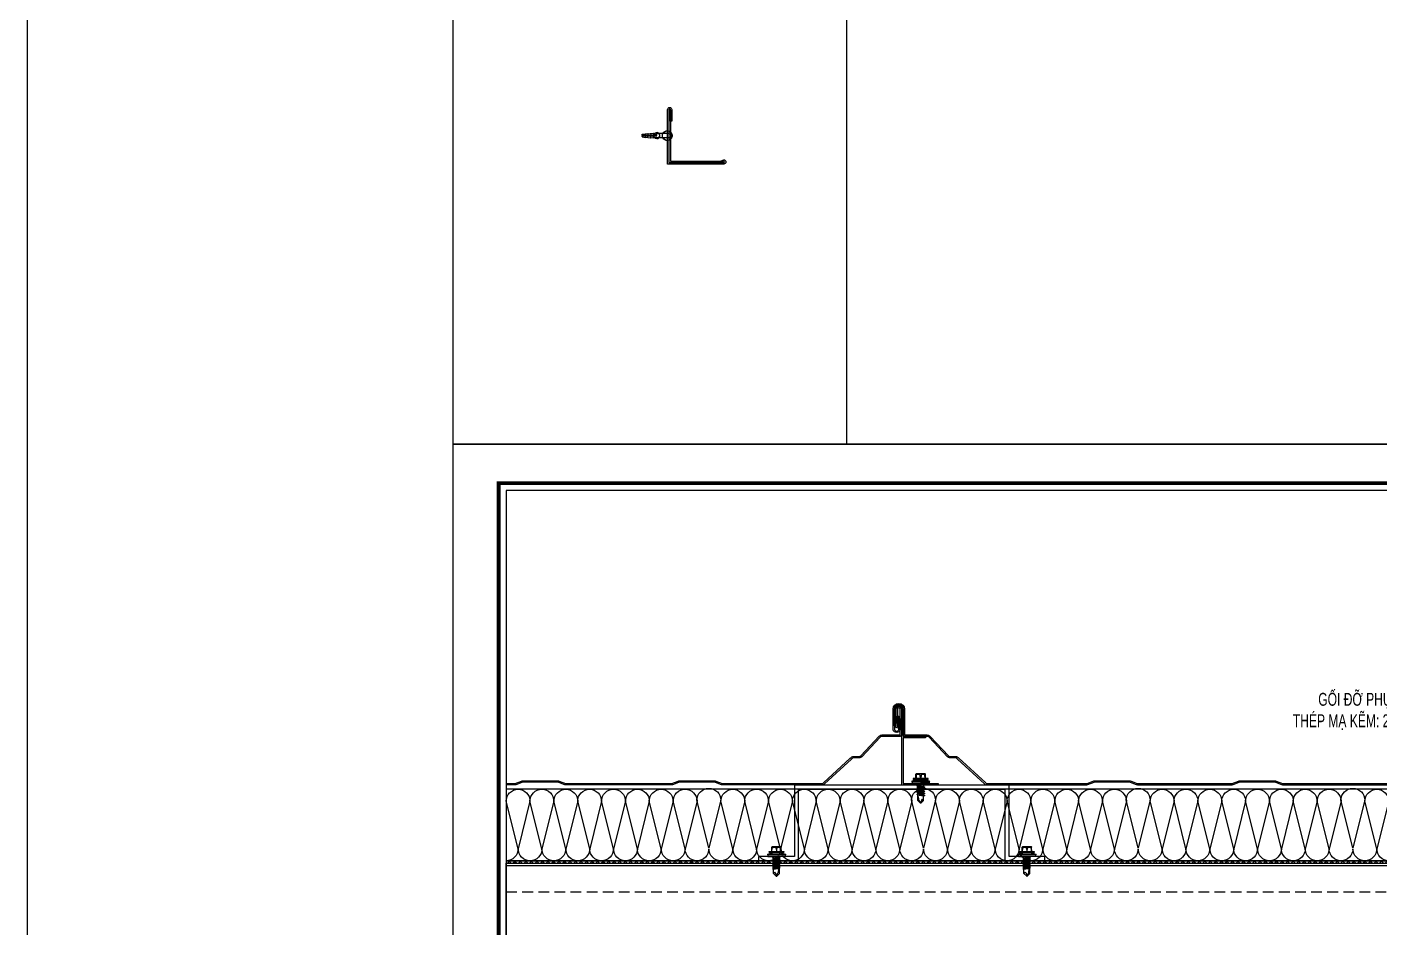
# Model space of a CAD drawing. Header units: inches. Extents: x 315041 to 662841, y -45540 to -35018.
# Drawn here: x 329510.2 to 329825.3, y -35744.9 to -35535 of the extents above; entities that cross this region are included whole.
import ezdxf

# ---------------------------------------------------------------- set-up
doc = ezdxf.new("R2010")
doc.units = ezdxf.units.IN
doc.header["$MEASUREMENT"] = 0
doc.linetypes.add('HIDDEN', pattern=[0.375, 0.25, -0.125])
for name, color, linetype in [('2', 2, 'Continuous'), ('3', 3, 'Continuous'), ('7', 7, 'Continuous'), ('BAO KHUNG', 31, 'Continuous'), ('flashing', 6, 'Continuous'), ('FLAT BAR', 1, 'Continuous'), ('Metalsheet', 4, 'Continuous'), ('STRUCTURE', 1, 'Continuous')]:
    doc.layers.add(name, color=color, linetype=linetype)
doc.layers.add('PART', color=20, linetype='Continuous', lineweight=9)
doc.styles.add('ST1H', font='vnshxh.shx', dxfattribs={"width": 0.7})

# ---------------------------------------------------------------- blocks, each defined once
blk = doc.blocks.new('A$C75D82031')
at = {"layer": '2', "color": 157, "linetype": 'Continuous'}
blk.add_lwpolyline([(0, 420), (594, 420), (594, 0), (0, 0)], close=True, dxfattribs=at)
at = {"layer": '7', "color": 147, "linetype": 'Continuous'}
blk.add_lwpolyline([(12.33, 57.61), (581.67, 57.61), (581.67, 409.19), (12.33, 409.19)], close=True, dxfattribs=at)
at = {"layer": 'BAO KHUNG', "color": 167, "linetype": 'Continuous', "const_width": 0.871}
blk.add_lwpolyline([(10.59, 9.07), (583.41, 9.07), (583.41, 410.93), (10.59, 410.93)], close=True, dxfattribs=at)
blk = doc.blocks.new('A$C2213260D')
at = {"color": 9, "ltscale": 0.5}
for points in [[(0, 8.33, -1), (3.33, 8.33), (1.67, 1.67)], [(6.67, 8.33), (5, 1.67), (3.33, 8.33, -1)], [(6.67, 8.33, -1), (10, 8.33), (8.33, 1.67)], [(10, 8.33, -1), (13.33, 8.33), (11.67, 1.67)], [(16.67, 8.33), (15, 1.67), (13.33, 8.33, -1)], [(16.67, 8.33, -1), (20, 8.33), (18.33, 1.67)], [(20, 8.33, -1), (23.33, 8.33), (21.67, 1.67)], [(26.67, 8.33), (25, 1.67), (23.33, 8.33, -1)], [(26.66, 8.46, -1), (30, 8.46), (28.33, 1.8)], [(30, 8.33, -1), (33.33, 8.33), (31.67, 1.67)], [(36.67, 8.33), (35, 1.67), (33.33, 8.33, -1)], [(36.67, 8.33, -1), (40, 8.33), (38.33, 1.67)], [(40, 8.33, -1), (43.33, 8.33), (41.67, 1.67)], [(46.67, 8.33), (45, 1.67), (43.33, 8.33, -1)], [(46.67, 8.33, -1), (50, 8.33), (48.33, 1.67)], [(50, 8.33, -1), (53.33, 8.33), (51.67, 1.67)], [(56.67, 8.33), (55, 1.67), (53.33, 8.33, -1)], [(56.66, 8.46, -1), (60, 8.46), (58.33, 1.8)], [(60, 8.33, -1), (63.33, 8.33), (61.67, 1.67)], [(66.67, 8.33), (65, 1.67), (63.33, 8.33, -1)], [(66.67, 8.33, -1), (70, 8.33), (68.33, 1.67)], [(70, 8.33, -1), (73.33, 8.33), (71.67, 1.67)], [(76.67, 8.33), (75, 1.67), (73.33, 8.33, -1)], [(76.67, 8.33, -1), (80, 8.33), (78.33, 1.67)], [(80, 8.33, -1), (83.33, 8.33), (81.67, 1.67)], [(86.67, 8.33), (85, 1.67), (83.33, 8.33, -1)], [(86.66, 8.46, -1), (90, 8.46), (88.33, 1.8)], [(90, 8.33, -1), (93.33, 8.33), (91.67, 1.67)], [(96.67, 8.33), (95, 1.67), (93.33, 8.33, -1)], [(96.67, 8.33, -1), (100, 8.33), (98.33, 1.67)], [(100, 8.33, -1), (103.33, 8.33), (101.67, 1.67)], [(106.67, 8.33), (105, 1.67), (103.33, 8.33, -1)], [(106.67, 8.33, -1), (110, 8.33), (108.33, 1.67)], [(110, 8.33, -1), (113.33, 8.33), (111.67, 1.67)], [(116.67, 8.33), (115, 1.67), (113.33, 8.33, -1)], [(116.66, 8.46, -1), (120, 8.46), (118.33, 1.8)], [(120, 8.33, -1), (123.33, 8.33), (121.67, 1.67)]]:
    blk.add_lwpolyline(points, format="xyb", close=True, dxfattribs=at)
for points in [[(8.33, 1.67, -1), (5, 1.67, -1), (1.67, 1.67, -0.414214), (0, 0, -0.414214)], [(18.33, 1.67, -1), (15, 1.67, -1), (11.67, 1.67, -1), (8.33, 1.67)], [(30, 0, -0.414214), (28.33, 1.67, -1), (25, 1.67, -1), (21.67, 1.67, -1), (18.33, 1.67)], [(38.33, 1.67, -1), (35, 1.67, -1), (31.67, 1.67, -0.414214), (30, 0, -0.414214)], [(48.33, 1.67, -1), (45, 1.67, -1), (41.67, 1.67, -1), (38.33, 1.67)], [(60, 0, -0.414214), (58.33, 1.67, -1), (55, 1.67, -1), (51.67, 1.67, -1), (48.33, 1.67)], [(68.33, 1.67, -1), (65, 1.67, -1), (61.67, 1.67, -0.414214), (60, 0, -0.414214)], [(78.33, 1.67, -1), (75, 1.67, -1), (71.67, 1.67, -1), (68.33, 1.67)], [(90, 0, -0.414214), (88.33, 1.67, -1), (85, 1.67, -1), (81.67, 1.67, -1), (78.33, 1.67)], [(98.33, 1.67, -1), (95, 1.67, -1), (91.67, 1.67, -0.414214), (90, 0, -0.414214)], [(108.33, 1.67, -1), (105, 1.67, -1), (101.67, 1.67, -1), (98.33, 1.67)], [(120, 0, -0.414214), (118.33, 1.67, -1), (115, 1.67, -1), (111.67, 1.67, -1), (108.33, 1.67)], [(128.33, 1.67, -1), (125, 1.67, -1), (121.67, 1.67, -0.414214), (120, 0, -0.414214)]]:
    blk.add_lwpolyline(points, format="xyb", dxfattribs=at)
blk = doc.blocks.new('Short_Self_drilling')
at = {"layer": 'STRUCTURE', "color": 1, "linetype": 'Continuous'}
for p, q in [((6.43, 1.74), (-6.43, 1.73)), ((5.14, 3.76), (-5.14, 3.75)), ((-2.57, 2.9), (-5.14, 2.9)), ((-3.43, 3.75), (-3.43, 6.75)), ((3, 7.19), (-3, 7.18)), ((2.57, 2.9), (-2.57, 2.9)), ((-2.14, 2.8), (-2.14, 2.9)), ((6.25, 0), (0, 0)), ((2.15, 2.8), (2.15, 2.9)), ((2.16, -0.5), (2.15, 0.01)), ((5.14, 2.9), (2.57, 2.9)), ((3.43, 3.76), (3.42, 6.76)), ((2.99, -1.17), (-2.7, -0.23)), ((2.99, -2.7), (-2.7, -1.76)), ((2.99, -4.23), (-2.7, -3.28)), ((2.99, -5.75), (-2.7, -4.81)), ((2.99, -7.28), (-2.7, -6.33)), ((-1.91, -7.99), (-2.7, -7.86)), ((-2.14, -1.38), (-2.14, -0.87)), ((-2.14, -2.91), (-2.14, -2.39)), ((-2.14, -4.43), (-2.14, -3.92)), ((-2.13, -5.96), (-2.14, -5.44)), ((-2.14, -12.33), (-2.14, -8.48)), ((-2.13, -7.49), (-2.13, -6.97)), ((3, -8.8), (-1.14, -8.12)), ((2.15, -12.31), (2.15, -9.14)), ((2.16, -2.03), (2.16, -1.51)), ((2.16, -3.55), (2.16, -3.04)), ((2.16, -5.08), (2.16, -4.56)), ((2.16, -6.6), (2.16, -6.09)), ((2.16, -8.13), (2.16, -7.61))]:
    blk.add_line(p, q, dxfattribs=at)
blk.add_lwpolyline([(6.43, 1.31), (6.43, 1.74), (2.14, 2.81), (-2.14, 2.8), (-6.43, 1.73), (-6.43, 1.3)], close=True, dxfattribs=at)
for points in [[(-6.43, 1.3, -0.088869), (-6.25, 0), (0, 0)], [(-0.13, 3.76), (-0.33, 6.23, 0.338878), (-3.14, 6.23), (-3.33, 3.75)], [(3.3, 3.76), (3.1, 6.23, 0.338878), (0.29, 6.23), (0.1, 3.76)], [(-0.08, -14.04), (-1.04, -12.24, -0.148657), (-1.4, -11.2), (-1.95, -7.72, -0.815006), (-1.21, -7.77, 0.150833), (-0.85, -8.68)], [(2.15, -12.31), (0.17, -14.24, -0.333596), (-0.17, -14.24), (-2.14, -12.33)], [(2.15, -12.31), (1.71, -11.7, 0.52242), (0.88, -11.71), (-0.17, -14.24)]]:
    blk.add_lwpolyline(points, format="xyb", dxfattribs=at)
for points in [[(2.99, -1.17), (2.16, -1.51), (-2.14, -0.85), (-2.7, -0.23), (-2.36, 0)], [(2.99, -2.7), (2.16, -3.04), (-2.14, -2.37), (-2.7, -1.76), (-2.14, -1.38), (2.16, -2.03), (2.99, -2.7)], [(2.99, -4.23), (2.16, -4.56), (-2.14, -3.9), (-2.7, -3.28), (-2.14, -2.91), (2.16, -3.55), (2.99, -4.23)], [(2.99, -5.75), (2.16, -6.09), (-2.14, -5.43), (-2.7, -4.81), (-2.14, -4.43), (2.16, -5.08), (2.99, -5.75)], [(2.99, -7.28), (2.16, -7.62), (-2.14, -6.95), (-2.7, -6.33), (-2.13, -5.96), (2.16, -6.6), (2.99, -7.28)], [(-1.82, -8.53), (-2.14, -8.48), (-2.7, -7.86), (-2.13, -7.49), (-1.83, -7.53)], [(-1.26, -7.62), (2.16, -8.13), (3, -8.8)], [(-1.18, 0), (2.16, -0.5), (2.99, -1.17)], [(3, -8.8), (2.16, -9.14), (-0.85, -8.68)]]:
    blk.add_lwpolyline(points, dxfattribs=at)
for centre, radius, start, end in [((-4.99, 3.32), 0.455, 109.79487, 250.26739), ((-3, 6.75), 0.429, 90.03113, 180.03113), ((3, 6.76), 0.429, 0.03113, 90.03113), ((5.07, 3.33), 0.435, 279.72757, 80.33469), ((9.99, 0.17), 3.74, 162.29632, 182.61031)]:
    blk.add_arc(centre, radius, start, end, dxfattribs=at)
blk = doc.blocks.new('A$C5F901649')
at = {"color": 3, "ltscale": 15}
blk.add_lwpolyline([(39.21, 32.56), (34, 32.56, -0.414214), (33.67, 32.9), (33.67, 38.9, 1), (31.67, 38.9), (31.67, 34.1, 0.564916), (32.66, 34.1), (32.66, 36.75), (33, 36.75), (33, 34.1, -0.737932), (31.33, 34.1), (31.33, 38.9, -1), (34, 38.9), (34, 32.9), (39.21, 32.9, -0.207596), (39.94, 32.58), (44.21, 28.01, 0.207596), (44.46, 27.91), (45.82, 27.91, -0.246585), (46.64, 27.48), (52.91, 21.72, 0.246585), (53.18, 21.58), (76.37, 21.58, 0.095415), (76.49, 21.6), (77.92, 22.17, -0.095415), (78.29, 22.24), (86.37, 22.24, -0.095415), (86.74, 22.17), (88.17, 21.6, 0.095415), (88.29, 21.58), (110.2, 21.58, 0.095415), (110.33, 21.6), (111.76, 22.17, -0.095415), (112.13, 22.24), (120.2, 22.24, -0.095415), (120.58, 22.17), (122, 21.6, 0.095415), (122.13, 21.58), (146.7, 21.58, 0.095415), (146.83, 21.6), (148.26, 22.17, -0.095415), (148.63, 22.24), (156.7, 22.24, -0.095415), (157.08, 22.17), (158.5, 21.6, 0.095415), (158.63, 21.58), (181.82, 21.58, 0.246585), (182.09, 21.72), (188.36, 27.48, -0.246585), (189.18, 27.91), (190.54, 27.91, 0.207596), (190.79, 28.01), (195.06, 32.58, -0.207596), (195.79, 32.9), (200, 32.9), (200, 38.91, 1), (199.33, 38.91), (199.33, 34.91, 1), (199.52, 34.91, -0.067331), (199.35, 35.94), (199.35, 37.32), (199.67, 37.32), (199.67, 35.96, 0.039103), (199.86, 34.91, -1), (199, 34.91), (199, 38.91, -1), (200.33, 38.91), (200.33, 32.9, -0.414214), (200, 32.56), (195.79, 32.56, 0.207596), (195.3, 32.35), (191.03, 27.79, -0.207596), (190.54, 27.58), (189.18, 27.58, 0.246585), (188.63, 27.29), (182.36, 21.53, -0.246585), (181.82, 21.24), (158.63, 21.24, -0.095415), (158.38, 21.29), (156.95, 21.86, 0.095415), (156.7, 21.91), (148.63, 21.91, 0.095415), (148.38, 21.86), (146.95, 21.29, -0.095415), (146.7, 21.24), (122.13, 21.24, -0.095415), (121.88, 21.29), (120.45, 21.86, 0.095415), (120.2, 21.91), (112.13, 21.91, 0.095415), (111.88, 21.86), (110.45, 21.29, -0.095415), (110.2, 21.24), (88.29, 21.24, -0.095415), (88.05, 21.29), (86.62, 21.86, 0.095415), (86.37, 21.91), (78.29, 21.91, 0.095415), (78.05, 21.86), (76.62, 21.29, -0.095415), (76.37, 21.24), (53.18, 21.24, -0.246585), (52.63, 21.53), (46.36, 27.29, 0.246585), (45.82, 27.58), (44.46, 27.58, -0.207596), (43.97, 27.79), (39.7, 32.35, 0.207596)], format="xyb", close=True, dxfattribs=at)
at = {"layer": 'FLAT BAR'}
blk.add_lwpolyline([(33.33, 38.9, 1), (32, 38.9), (32, 35.02), (31.67, 35.02), (31.67, 38.9, -1), (33.67, 38.9), (33.67, 32.56), (38.85, 32.56), (38.85, 32.23), (33.67, 32.23), (33.67, 21.58), (41.82, 21.58), (41.82, 21.24), (33.33, 21.24)], format="xyb", close=True, dxfattribs=at)
at = {"layer": 'FLAT BAR', "linetype": 'Continuous'}
blk.add_lwpolyline([(66.67, 4.58), (58.33, 4.58), (58.33, 21.24), (8.33, 21.24), (8.33, 4.58), (0, 4.58), (0, 3.58), (9.33, 3.58), (9.33, 20.24), (57.33, 20.24), (57.33, 3.58), (66.67, 3.58)], close=True, dxfattribs=at)
at = {"color": 1}
for p, xscale, yscale, zscale, rotation in [((37.74, 21.58), 0.3199999990920701, 0.3200000000651926, 0.3200000002560967, 359.9688729036745), ((4.17, 4.58), -0.3200000000824856, 0.3199999998323619, 0.32, 0.03112738804631476), ((62.5, 4.58), -0.3200000000824856, 0.3199999998323619, 0.32, 0.03112738804631476)]:
    blk.add_blockref('Short_Self_drilling', p, dxfattribs=dict(at, xscale=xscale, yscale=yscale, zscale=zscale, rotation=rotation))
blk = doc.blocks.new('fixing drilling')
at = {"layer": 'Metalsheet', "color": 1}
for p, q in [((-332, 2), (-332, 13)), ((-332, 2), (-150, 2)), ((-329, 17), (-295, 22)), ((-295, 22), (-292, 22)), ((-291, 20), (-262, 25)), ((-291, 21), (-291, 2)), ((-262, 25), (-259, 25)), ((-258, 22), (-229, 27)), ((-258, 23), (-258, 2)), ((-229, 27), (-226, 27)), ((-224, 24), (-195, 29)), ((-224, 25), (-224, 2)), ((-195, 29), (-193, 29)), ((-191, 27), (-191, 2)), ((-189, 23), (-184, 23)), ((-183, 27), (-183, 2)), ((0, 29), (-181, 29)), ((-181, 29), (-181, 29)), ((-150, 29), (-150, 42)), ((-150, 2), (-150, -2)), ((0, -29), (0, 29)), ((0, 19), (20, 19)), ((20, -41), (20, 42)), ((24, 42), (24, -41)), ((38, -3), (38, 5)), ((38, 5), (40, 5)), ((40, 11), (40, -9)), ((-332, -2), (-332, -13)), ((-150, -2), (-332, -2)), ((-329, -17), (-295, -22)), ((-295, -22), (-292, -22)), ((-291, -21), (-291, -2)), ((-291, -20), (-262, -25)), ((-262, -25), (-259, -25)), ((-258, -23), (-258, -2)), ((-258, -22), (-229, -27)), ((-229, -27), (-226, -27)), ((-224, -25), (-224, -2)), ((-224, -24), (-195, -29)), ((-195, -29), (-193, -29)), ((-191, -27), (-191, -2)), ((-189, -23), (-184, -23)), ((-183, -27), (-183, -2)), ((-181, -29), (-170, -13)), ((-181, -29), (-181, -29)), ((-170, -13), (-150, -8)), ((-150, -8), (-150, -42)), ((-150, -29), (0, -29)), ((0, -21), (20, -21)), ((40, -3), (38, -3))]:
    blk.add_line(p, q, dxfattribs=at)
for centre, radius, start, end in [((-328, 13), 4.15, 94.7636, 180), ((-292, 21), 1.66, 360, 90), ((-259, 23), 1.66, 360, 90), ((-226, 25), 1.66, 360, 90), ((-193, 27), 1.66, 360, 90), ((-190, 24), 1.66, 180, 271.508), ((-185, 25), 1.66, 271.508, 0), ((-181, 27), 1.66, 90, 180), ((-152, 3), 39.1, 86.6719, 137.1949), ((22, 39), 3.64, 55.2244, 124.7756), ((-19, 1), 60.2, 9.5273, 43.6028), ((-328, -13), 4.15, 180, 265.2364), ((-292, -21), 1.66, 270, 0), ((-259, -23), 1.66, 270, 0), ((-226, -25), 1.66, 270, 0), ((-193, -27), 1.66, 270, 0), ((-190, -24), 1.66, 88.492, 180), ((-185, -25), 1.66, 0, 88.492), ((-181, -27), 1.66, 180, 270), ((-152, -3), 39.1, 222.8051, 273.3281), ((22, -38), 3.64, 235.2244, 304.7756), ((-19, 1), 60.2, 316.3972, 350.4727)]:
    blk.add_arc(centre, radius, start, end, dxfattribs=at)

msp = doc.modelspace()

# ---------------------------------------------------------------- hatches: boundary and pattern name
at = {"true_color": 0xf2ee0d}
h = msp.add_hatch(dxfattribs=at)
h.set_pattern_fill('ANSI37,_O', color=2, scale=7.272727, angle=-11.415779)
h.set_pattern_definition([(45.00416636, (-261009.2782, 29944.8554), (-0.642871089, 0.6427776007), []), (135.00416636, (-261009.2782, 29944.8554), (-0.6427776007, -0.642871089), [])])
h.paths.add_polyline_path([(330191.1113, -35729.8534), (330191.1113, -35729.2895), (329621.7734, -35729.2895), (329621.7734, -35729.8534)])

# ---------------------------------------------------------------- linework, layer by layer
at = {"color": 8}
msp.add_lwpolyline([(329739.6362, -35799.2442), (330191.1113, -35799.2442), (330191.1113, -35643.0427), (329621.7734, -35643.0427), (329621.7734, -35799.2442)], dxfattribs=at)
at = {"color": 3, "ltscale": 15}
msp.add_lwpolyline([(329621.7734, -35711.2892), (329623.7722, -35711.2892, 0.09541457), (329623.896, -35711.2654), (329625.3242, -35710.6941, -0.09541457), (329625.6956, -35710.6226), (329633.7722, -35710.6226, -0.09541457), (329634.1436, -35710.6941), (329635.5718, -35711.2654, 0.09541457), (329635.6956, -35711.2892), (329660.2722, -35711.2892, 0.09541457), (329660.396, -35711.2654), (329661.8242, -35710.6941, -0.09541457), (329662.1956, -35710.6226), (329670.2722, -35710.6226, -0.09541457), (329670.6436, -35710.6941), (329672.0718, -35711.2654, 0.09541457), (329672.1956, -35711.2892), (329695.3838, -35711.2892, 0.24658476), (329695.6582, -35711.1451), (329701.9274, -35705.3882, -0.24658476), (329702.7506, -35704.9559), (329704.1113, -35704.9559, 0.20759646), (329704.3547, -35704.8503), (329708.6262, -35700.2839, -0.20759646), (329709.3565, -35699.967), (329713.5672, -35699.967), (329713.5672, -35693.9559, 1), (329712.9006, -35693.9559), (329712.9006, -35697.9545, 1), (329713.0898, -35697.9545, -0.06733073), (329712.9219, -35696.9216), (329712.9219, -35695.5486), (329713.2339, -35695.5486), (329713.2339, -35696.9068, 0.03910332), (329713.4231, -35697.9545, -1), (329712.5672, -35697.9545), (329712.5672, -35693.9559, -1), (329713.9006, -35693.9559), (329713.9006, -35699.967, -0.41421356), (329713.5672, -35700.3004), (329709.3565, -35700.3004, 0.20759646), (329708.8696, -35700.5116), (329704.5982, -35705.078, -0.20759646), (329704.1113, -35705.2892), (329702.7506, -35705.2892, 0.24658476), (329702.2018, -35705.5774), (329695.9326, -35711.3344, -0.24658476), (329695.3838, -35711.6226), (329672.1956, -35711.6226, -0.09541457), (329671.948, -35711.5749), (329670.5198, -35711.0036, 0.09541457), (329670.2722, -35710.9559), (329662.1956, -35710.9559, 0.09541457), (329661.948, -35711.0036), (329660.5198, -35711.5749, -0.09541457), (329660.2722, -35711.6226), (329635.6956, -35711.6226, -0.09541457), (329635.448, -35711.5749), (329634.0198, -35711.0036, 0.09541457), (329633.7722, -35710.9559), (329625.6956, -35710.9559, 0.09541457), (329625.448, -35711.0036), (329624.0198, -35711.5749, -0.09541457), (329623.7722, -35711.6226), (329621.7734, -35711.6226)], format="xyb", dxfattribs=at)
at = {"color": 8}
msp.add_lwpolyline([(329621.7734, -35712.6228), (329621.7734, -35729.2895), (330191.1113, -35729.2895), (330191.1113, -35712.6228)], close=True, dxfattribs=at)
at = {"color": 2, "true_color": 0xf2ee0d}
msp.add_lwpolyline([(330191.1113, -35729.8534), (330191.1113, -35729.2895), (329621.7734, -35729.2895), (329621.7734, -35729.8534), (330191.1113, -35729.8534)], dxfattribs=at)
at = {"color": 94}
for points in [[(329621.7734, -35789.8534), (329621.7734, -35729.8534), (330191.1113, -35729.8534), (330191.1113, -35789.8534), (329739.6362, -35789.8534)], [(329621.7734, -35730.3534), (330191.1113, -35730.3534)]]:
    msp.add_lwpolyline(points, dxfattribs=at)
at = {"color": 94, "linetype": 'HIDDEN', "ltscale": 10}
msp.add_lwpolyline([(329621.7734, -35736.52), (330191.1113, -35736.52)], dxfattribs=at)
at = {"layer": 'flashing', "color": 8}
for points in [[(329609.4424, -35523.3355), (330203.4424, -35523.3355), (330203.4424, -35632.2326), (329609.4424, -35632.2326)], [(329609.4424, -35523.3355), (329701.029, -35523.3355), (329701.029, -35632.2326), (329609.4424, -35632.2326)]]:
    msp.add_lwpolyline(points, close=True, dxfattribs=at)
at = {"layer": 'flashing'}
msp.add_lwpolyline([(329659.6884, -35554.3693), (329660.0217, -35554.3693), (329660.0217, -35566.2856), (329671.6092, -35566.2856), (329672.4398, -35565.9523, -1), (329672.4398, -35566.9523), (329659.3551, -35566.9523), (329659.3551, -35556.9523), (329659.3551, -35554.2462, -1), (329660.3551, -35554.2462), (329660.3551, -35556.9523), (329660.0217, -35556.9523), (329660.0217, -35554.2462, 1), (329659.6884, -35554.2462), (329659.6884, -35556.8731), (329659.6884, -35566.6189), (329672.4398, -35566.6189, 1), (329672.4398, -35566.2856), (329671.6092, -35566.6189)], format="xyb", dxfattribs=at)

# ---------------------------------------------------------------- block references
at = {"color": 1}
msp.add_blockref('A$C75D82031', (329609.4424, -36052.2326), dxfattribs=at)
at = {"color": 8}
msp.add_blockref('A$C5F901649', (329680.5677, -35732.8646), dxfattribs=at)
at = {"color": 8, "xscale": 1.666666666656965, "yscale": 1.666666666667879, "zscale": 1.666666666666667}
msp.add_blockref('A$C2213260D', (329621.7733, -35729.2895), dxfattribs=at)
at = {"layer": 'PART', "xscale": -0.01874999888241291, "yscale": 0.01874999993015081, "zscale": 0.01875, "rotation": 180}
msp.add_blockref('fixing drilling', (329659.6424, -35560.3105), dxfattribs=at)

# ---------------------------------------------------------------- next in the draw order: texts
at = {"layer": '3', "insert": (329849.4846, -35694.4899), "char_height": 3, "attachment_point": 6, "style": 'ST1H', "bg_fill": 2}
msp.add_mtext('\\A1;gèi ®ì phô trî @ 500 mm\\PthÐp m¹ kÏm: 25*50*150*1.5 mm', dxfattribs=at)

# ---------------------------------------------------------------- next in the draw order: linework, layer by layer
at = {"color": 8}
msp.add_lwpolyline([(335697.3238, -35017.8068), (329510.1822, -35017.8068), (329510.1822, -38896.4843), (335697.3238, -38896.4843)], close=True, dxfattribs=at)

doc.saveas('drawing.dxf')
